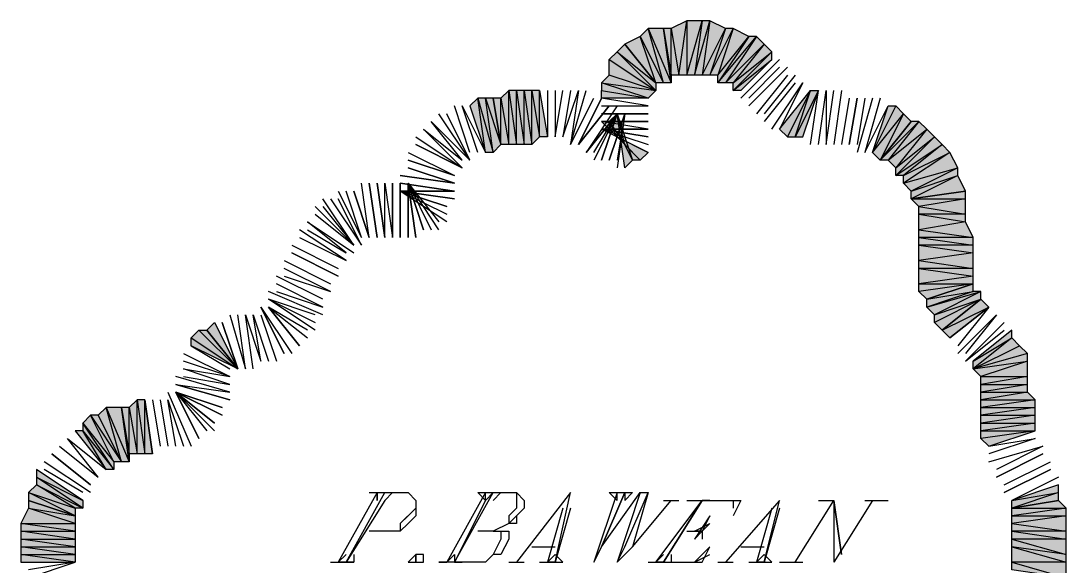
# Model space of a CAD drawing. Header units: millimetres. Extents: x 658 to 813, y 806 to 883.
# Drawn here: x 787.703 to 788.1134, y 866.9944 to 867.2087 of the extents above; entities that cross this region are included whole.
import ezdxf

# ---------------------------------------------------------------- set-up
doc = ezdxf.new("R2010")
doc.units = ezdxf.units.MM
doc.header["$LTSCALE"] = 0.1
doc.linetypes.add('atContinuous2', pattern=[0])
for name, color, linetype in [('pantai1', 7, 'Continuous'), ('TEXT', 8, 'Continuous'), ('zat_Mask_solid', 7, 'Continuous')]:
    doc.layers.add(name, color=color, linetype=linetype)

msp = doc.modelspace()

# ---------------------------------------------------------------- hatches: boundary and pattern name
at = {"layer": 'pantai1'}
h = msp.add_hatch(color=7, dxfattribs=at)
h.paths.add_polyline_path([(787.95832, 867.18746), (787.95832, 867.2057), (787.96136, 867.18746)], flags=16)
h.paths.add_polyline_path([(787.95832, 867.2057), (787.96136, 867.18746), (787.9644, 867.20874)])
h.paths.add_polyline_path([(787.96136, 867.18746), (787.9644, 867.20874), (787.9644, 867.18746)], flags=17)
h = msp.add_hatch(color=7, dxfattribs=at)
h.paths.add_polyline_path([(787.9644, 867.20874), (787.9644, 867.18746), (787.97048, 867.20874)], flags=16)
h.paths.add_polyline_path([(787.9644, 867.18746), (787.97048, 867.20874), (787.96744, 867.18746)])
h = msp.add_hatch(color=7, dxfattribs=at)
h.paths.add_polyline_path([(787.97048, 867.20874), (787.96744, 867.18746), (787.97352, 867.20874)], flags=16)
h.paths.add_polyline_path([(787.96744, 867.18746), (787.97352, 867.20874), (787.97048, 867.18746)])
h = msp.add_hatch(color=7, dxfattribs=at)
h.paths.add_polyline_path([(787.97352, 867.20874), (787.97048, 867.18746), (787.9796, 867.2057)])
h.paths.add_polyline_path([(787.97048, 867.18746), (787.9796, 867.2057), (787.97352, 867.18746)], flags=17)
h = msp.add_hatch(color=7, dxfattribs=at)
h.paths.add_polyline_path([(787.95224, 867.18442), (787.94616, 867.20266), (787.95528, 867.18442)], flags=16)
h.paths.add_polyline_path([(787.94616, 867.20266), (787.95528, 867.18442), (787.9492, 867.2057)])
h = msp.add_hatch(color=7, dxfattribs=at)
h.paths.add_polyline_path([(787.95528, 867.18442), (787.9492, 867.2057), (787.95832, 867.18442)], flags=16)
h.paths.add_polyline_path([(787.9492, 867.2057), (787.95832, 867.18442), (787.95528, 867.2057)])
h.paths.add_polyline_path([(787.95832, 867.18442), (787.95528, 867.2057), (787.95832, 867.18746)], flags=0)
h.paths.add_polyline_path([(787.95528, 867.2057), (787.95832, 867.18746), (787.95832, 867.2057)], flags=0)
h = msp.add_hatch(color=7, dxfattribs=at)
h.paths.add_polyline_path([(787.9796, 867.2057), (787.97352, 867.18746), (787.98264, 867.2057)], flags=16)
h.paths.add_polyline_path([(787.97352, 867.18746), (787.98264, 867.2057), (787.97656, 867.18746)])
for points in [[(787.94008, 867.19962), (787.95224, 867.18442), (787.94616, 867.20266)], [(787.87927, 867.1753), (787.88536, 867.15706), (787.88232, 867.17834)], [(787.8884, 867.17834), (787.89144, 867.1601), (787.89144, 867.17834)], [(787.94008, 867.1601), (787.93704, 867.17226), (787.934, 867.16922)], [(787.93704, 867.17226), (787.94312, 867.15402), (787.94008, 867.15098)], [(787.93704, 867.16314), (787.934, 867.16922), (787.93096, 867.16922)], [(787.94008, 867.1601), (787.94616, 867.15402), (787.94312, 867.15402)], [(788.07384, 867.14186), (788.05256, 867.13882), (788.07384, 867.13882)], [(788.05256, 867.13882), (788.07384, 867.13882), (788.0556, 867.13578)], [(788.07688, 867.10538), (788.05864, 867.0993), (788.07688, 867.10234)], [(787.77591, 867.08714), (787.77895, 867.09018), (787.78807, 867.07194)], [(788.09208, 867.08714), (788.07688, 867.07498), (788.09208, 867.0841)], [(788.09816, 867.07802), (788.07688, 867.07194), (788.09816, 867.07498)], [(787.73335, 867.0537), (787.74247, 867.03546), (787.73639, 867.05674)], [(787.72423, 867.04762), (787.73639, 867.03242), (787.72727, 867.04762)], [(788.11032, 867.02634), (788.09208, 867.02026), (788.11032, 867.0233)], [(788.11032, 867.02026), (788.09208, 867.01722), (788.11336, 867.01722)]]:
    msp.add_hatch(color=7, dxfattribs=at).paths.add_polyline_path(points)
h = msp.add_hatch(color=7, dxfattribs=at)
h.paths.add_polyline_path([(787.97656, 867.18746), (787.98872, 867.20266), (787.97656, 867.18442)], flags=0)
h.paths.add_polyline_path([(787.98872, 867.20266), (787.97656, 867.18442), (787.99176, 867.20266)], flags=17)
h.paths.add_polyline_path([(787.97656, 867.18442), (787.99176, 867.20266), (787.9796, 867.18442)], flags=17)
h = msp.add_hatch(color=7, dxfattribs=at)
h.paths.add_polyline_path([(787.99176, 867.20266), (787.9796, 867.18442), (787.9948, 867.19962)])
h.paths.add_polyline_path([(787.9796, 867.18442), (787.9948, 867.19962), (787.98264, 867.18442)], flags=17)
h = msp.add_hatch(color=7, dxfattribs=at)
h.paths.add_polyline_path([(787.934, 867.19354), (787.95224, 867.18138), (787.93704, 867.19658)])
h.paths.add_polyline_path([(787.95224, 867.18138), (787.93704, 867.19658), (787.95224, 867.18442)], flags=17)
h = msp.add_hatch(color=7, dxfattribs=at)
h.paths.add_polyline_path([(787.98264, 867.18442), (787.99784, 867.19658), (787.98264, 867.18138)], flags=17)
h.paths.add_polyline_path([(787.99784, 867.19658), (787.98264, 867.18138), (787.99784, 867.19354)], flags=17)
h.paths.add_polyline_path([(787.98264, 867.18138), (787.99784, 867.19354), (787.98568, 867.18138)], flags=0)
h = msp.add_hatch(color=7, dxfattribs=at)
h.paths.add_polyline_path([(787.93096, 867.17834), (787.93096, 867.18138), (787.9492, 867.17834)], flags=16)
h.paths.add_polyline_path([(787.93096, 867.18138), (787.9492, 867.17834), (787.93096, 867.18442)], flags=17)
h.paths.add_polyline_path([(787.9492, 867.17834), (787.93096, 867.18442), (787.95224, 867.18138)])
h = msp.add_hatch(color=7, dxfattribs=at)
h.paths.add_polyline_path([(787.88536, 867.15706), (787.88232, 867.17834), (787.8884, 867.15706)], flags=16)
h.paths.add_polyline_path([(787.88232, 867.17834), (787.8884, 867.15706), (787.88536, 867.17834)])
h = msp.add_hatch(color=7, dxfattribs=at)
h.paths.add_polyline_path([(787.8884, 867.15706), (787.88536, 867.17834), (787.89144, 867.1601)])
h.paths.add_polyline_path([(787.88536, 867.17834), (787.89144, 867.1601), (787.8884, 867.17834)], flags=17)
h = msp.add_hatch(color=7, dxfattribs=at)
h.paths.add_polyline_path([(787.89144, 867.1601), (787.89144, 867.17834), (787.89448, 867.1601)], flags=16)
h.paths.add_polyline_path([(787.89144, 867.17834), (787.89448, 867.1601), (787.89448, 867.18138)])
h = msp.add_hatch(color=7, dxfattribs=at)
h.paths.add_polyline_path([(787.89448, 867.1601), (787.89448, 867.18138), (787.89752, 867.1601)], flags=16)
h.paths.add_polyline_path([(787.89448, 867.18138), (787.89752, 867.1601), (787.89752, 867.18138)])
h = msp.add_hatch(color=7, dxfattribs=at)
h.paths.add_polyline_path([(787.89752, 867.1601), (787.89752, 867.18138), (787.90056, 867.1601)], flags=16)
h.paths.add_polyline_path([(787.89752, 867.18138), (787.90056, 867.1601), (787.90056, 867.18138)])
h = msp.add_hatch(color=7, dxfattribs=at)
h.paths.add_polyline_path([(787.90056, 867.1601), (787.90056, 867.18138), (787.9036, 867.1601)], flags=16)
h.paths.add_polyline_path([(787.90056, 867.18138), (787.9036, 867.1601), (787.9036, 867.18138)])
h = msp.add_hatch(color=7, dxfattribs=at)
h.paths.add_polyline_path([(787.9036, 867.1601), (787.9036, 867.18138), (787.90664, 867.16314)])
h.paths.add_polyline_path([(787.9036, 867.18138), (787.90664, 867.16314), (787.90664, 867.18138)], flags=17)
h = msp.add_hatch(color=7, dxfattribs=at)
h.paths.add_polyline_path([(788.00696, 867.16314), (788.01304, 867.18138), (788.00392, 867.16314)], flags=17)
h.paths.add_polyline_path([(788.01304, 867.18138), (788.00392, 867.16314), (788.00088, 867.16618)])
h = msp.add_hatch(color=7, dxfattribs=at)
h.paths.add_polyline_path([(788.01, 867.16314), (788.01608, 867.18138), (788.00696, 867.16314)], flags=17)
h.paths.add_polyline_path([(788.01608, 867.18138), (788.00696, 867.16314), (788.01304, 867.18138)], flags=17)
h = msp.add_hatch(color=7, dxfattribs=at)
h.paths.add_polyline_path([(788.04344, 867.1753), (788.04648, 867.1753), (788.03736, 867.15706)], flags=16)
h.paths.add_polyline_path([(788.04648, 867.1753), (788.03736, 867.15706), (788.04952, 867.17226)])
h = msp.add_hatch(color=7, dxfattribs=at)
h.paths.add_polyline_path([(788.05256, 867.16922), (788.0404, 867.15402), (788.0556, 867.16922)], flags=16)
h.paths.add_polyline_path([(788.0404, 867.15402), (788.0556, 867.16922), (788.04344, 867.15402)])
h = msp.add_hatch(color=7, dxfattribs=at)
h.paths.add_polyline_path([(788.04648, 867.15098), (788.06168, 867.16314), (788.04648, 867.14794)], flags=17)
h.paths.add_polyline_path([(788.06168, 867.16314), (788.04648, 867.14794), (788.06472, 867.1601)])
h.paths.add_polyline_path([(788.04648, 867.14794), (788.06472, 867.1601), (788.04952, 867.14794)], flags=17)
h = msp.add_hatch(color=7, dxfattribs=at)
h.paths.add_polyline_path([(788.04952, 867.14794), (788.06776, 867.15706), (788.04952, 867.1449)], flags=17)
h.paths.add_polyline_path([(788.06776, 867.15706), (788.04952, 867.1449), (788.0708, 867.15098)])
h = msp.add_hatch(color=7, dxfattribs=at)
h.paths.add_polyline_path([(788.04952, 867.1449), (788.0708, 867.15098), (788.05256, 867.14186)])
h.paths.add_polyline_path([(788.0708, 867.15098), (788.05256, 867.14186), (788.0708, 867.14794)], flags=17)
h = msp.add_hatch(color=7, dxfattribs=at)
h.paths.add_polyline_path([(788.05256, 867.14186), (788.0708, 867.14794), (788.05256, 867.13882)], flags=17)
h.paths.add_polyline_path([(788.0708, 867.14794), (788.05256, 867.13882), (788.07384, 867.14186)])
h = msp.add_hatch(color=7, dxfattribs=at)
h.paths.add_polyline_path([(788.07384, 867.13882), (788.0556, 867.13578), (788.07384, 867.13274)])
h.paths.add_polyline_path([(788.0556, 867.13578), (788.07384, 867.13274), (788.0556, 867.13274)], flags=17)
h = msp.add_hatch(color=7, dxfattribs=at)
h.paths.add_polyline_path([(788.07384, 867.13274), (788.0556, 867.13274), (788.07384, 867.1297)], flags=17)
h.paths.add_polyline_path([(788.0556, 867.13274), (788.07384, 867.1297), (788.0556, 867.12666)])
h = msp.add_hatch(color=7, dxfattribs=at)
h.paths.add_polyline_path([(788.07384, 867.1297), (788.0556, 867.12666), (788.07688, 867.12362)])
h.paths.add_polyline_path([(788.0556, 867.12666), (788.07688, 867.12362), (788.0556, 867.12362)], flags=17)
h = msp.add_hatch(color=7, dxfattribs=at)
h.paths.add_polyline_path([(788.07688, 867.12362), (788.0556, 867.12362), (788.07688, 867.12058)], flags=17)
h.paths.add_polyline_path([(788.0556, 867.12362), (788.07688, 867.12058), (788.0556, 867.12058)], flags=17)
h = msp.add_hatch(color=7, dxfattribs=at)
h.paths.add_polyline_path([(788.07688, 867.12058), (788.0556, 867.12058), (788.07688, 867.11754)], flags=17)
h.paths.add_polyline_path([(788.0556, 867.12058), (788.07688, 867.11754), (788.0556, 867.1145)])
h = msp.add_hatch(color=7, dxfattribs=at)
h.paths.add_polyline_path([(788.07688, 867.11754), (788.0556, 867.1145), (788.07688, 867.11146)])
h.paths.add_polyline_path([(788.0556, 867.1145), (788.07688, 867.11146), (788.0556, 867.11146)], flags=17)
h = msp.add_hatch(color=7, dxfattribs=at)
h.paths.add_polyline_path([(788.07688, 867.11146), (788.0556, 867.11146), (788.07688, 867.10842)], flags=17)
h.paths.add_polyline_path([(788.0556, 867.11146), (788.07688, 867.10842), (788.0556, 867.10538)])
h.paths.add_polyline_path([(788.07688, 867.10842), (788.0556, 867.10538), (788.07688, 867.10538)], flags=17)
h = msp.add_hatch(color=7, dxfattribs=at)
h.paths.add_polyline_path([(788.0556, 867.10538), (788.07688, 867.10538), (788.0556, 867.10234)], flags=16)
h.paths.add_polyline_path([(788.07688, 867.10538), (788.0556, 867.10234), (788.05864, 867.0993)])
h = msp.add_hatch(color=7, dxfattribs=at)
h.paths.add_polyline_path([(788.05864, 867.0993), (788.07688, 867.10234), (788.05864, 867.09626)], flags=16)
h.paths.add_polyline_path([(788.07688, 867.10234), (788.05864, 867.09626), (788.07992, 867.10234)], flags=16)
h.paths.add_polyline_path([(788.05864, 867.09626), (788.07992, 867.10234), (788.06168, 867.09322)])
h.paths.add_polyline_path([(788.07992, 867.10234), (788.06168, 867.09322), (788.07992, 867.0993)], flags=17)
h = msp.add_hatch(color=7, dxfattribs=at)
h.paths.add_polyline_path([(788.06168, 867.09322), (788.07992, 867.0993), (788.06168, 867.09018)], flags=17)
h.paths.add_polyline_path([(788.07992, 867.0993), (788.06168, 867.09018), (788.06472, 867.08714)])
h = msp.add_hatch(color=7, dxfattribs=at)
h.paths.add_polyline_path([(788.07992, 867.0993), (788.06472, 867.08714), (788.08296, 867.09626)])
h.paths.add_polyline_path([(788.06472, 867.08714), (788.08296, 867.09626), (788.06776, 867.0841)])
h = msp.add_hatch(color=7, dxfattribs=at)
h.paths.add_polyline_path([(787.76983, 867.08106), (787.76983, 867.0841), (787.78807, 867.07194)], flags=17)
h.paths.add_polyline_path([(787.76983, 867.0841), (787.78807, 867.07194), (787.77287, 867.08714)])
h.paths.add_polyline_path([(787.78807, 867.07194), (787.77287, 867.08714), (787.77591, 867.08714)], flags=17)
h = msp.add_hatch(color=7, dxfattribs=at)
h.paths.add_polyline_path([(788.07688, 867.07498), (788.09208, 867.0841), (788.07688, 867.07194)], flags=17)
h.paths.add_polyline_path([(788.09208, 867.0841), (788.07688, 867.07194), (788.09512, 867.08106)])
h = msp.add_hatch(color=7, dxfattribs=at)
h.paths.add_polyline_path([(788.07688, 867.07194), (788.09816, 867.07498), (788.07992, 867.0689)])
h.paths.add_polyline_path([(788.09816, 867.07498), (788.07992, 867.0689), (788.09816, 867.0689)], flags=17)
h = msp.add_hatch(color=7, dxfattribs=at)
h.paths.add_polyline_path([(788.07992, 867.0689), (788.09816, 867.0689), (788.07992, 867.06586)], flags=16)
h.paths.add_polyline_path([(788.09816, 867.0689), (788.07992, 867.06586), (788.09816, 867.06586)])
h = msp.add_hatch(color=7, dxfattribs=at)
h.paths.add_polyline_path([(788.07992, 867.06586), (788.09816, 867.06586), (788.07992, 867.06282)], flags=16)
h.paths.add_polyline_path([(788.09816, 867.06586), (788.07992, 867.06282), (788.09816, 867.06282)])
h = msp.add_hatch(color=7, dxfattribs=at)
h.paths.add_polyline_path([(787.74551, 867.0385), (787.74551, 867.05674), (787.74855, 867.0385)], flags=16)
h.paths.add_polyline_path([(787.74551, 867.05674), (787.74855, 867.0385), (787.74855, 867.05978)])
h = msp.add_hatch(color=7, dxfattribs=at)
h.paths.add_polyline_path([(787.74855, 867.0385), (787.74855, 867.05978), (787.75159, 867.0385)], flags=16)
h.paths.add_polyline_path([(787.74855, 867.05978), (787.75159, 867.0385), (787.75159, 867.05978)])
h = msp.add_hatch(color=7, dxfattribs=at)
h.paths.add_polyline_path([(788.07992, 867.06282), (788.09816, 867.06282), (788.07992, 867.05978)], flags=16)
h.paths.add_polyline_path([(788.09816, 867.06282), (788.07992, 867.05978), (788.1012, 867.05978)])
h = msp.add_hatch(color=7, dxfattribs=at)
h.paths.add_polyline_path([(788.07992, 867.05978), (788.1012, 867.05978), (788.07992, 867.05674)], flags=16)
h.paths.add_polyline_path([(788.1012, 867.05978), (788.07992, 867.05674), (788.1012, 867.05674)])
h = msp.add_hatch(color=7, dxfattribs=at)
h.paths.add_polyline_path([(787.74247, 867.03546), (787.73639, 867.05674), (787.74551, 867.03546)], flags=16)
h.paths.add_polyline_path([(787.73639, 867.05674), (787.74551, 867.03546), (787.74247, 867.05674)])
h.paths.add_polyline_path([(787.74551, 867.03546), (787.74247, 867.05674), (787.74551, 867.0385)], flags=0)
h.paths.add_polyline_path([(787.74247, 867.05674), (787.74551, 867.0385), (787.74551, 867.05674)], flags=0)
h = msp.add_hatch(color=7, dxfattribs=at)
h.paths.add_polyline_path([(788.07992, 867.05674), (788.1012, 867.05674), (788.07992, 867.0537)], flags=16)
h.paths.add_polyline_path([(788.1012, 867.05674), (788.07992, 867.0537), (788.1012, 867.0537)])
h = msp.add_hatch(color=7, dxfattribs=at)
h.paths.add_polyline_path([(787.73943, 867.03546), (787.73031, 867.0537), (787.74247, 867.03546)], flags=16)
h.paths.add_polyline_path([(787.73031, 867.0537), (787.74247, 867.03546), (787.73335, 867.0537)])
h = msp.add_hatch(color=7, dxfattribs=at)
h.paths.add_polyline_path([(788.07992, 867.0537), (788.1012, 867.0537), (788.07992, 867.05066)], flags=16)
h.paths.add_polyline_path([(788.1012, 867.0537), (788.07992, 867.05066), (788.1012, 867.05066)])
h = msp.add_hatch(color=7, dxfattribs=at)
h.paths.add_polyline_path([(787.73639, 867.03242), (787.72727, 867.04762), (787.73943, 867.03242)], flags=0)
h.paths.add_polyline_path([(787.72727, 867.04762), (787.73943, 867.03242), (787.72727, 867.05066)], flags=17)
h.paths.add_polyline_path([(787.73943, 867.03242), (787.72727, 867.05066), (787.73943, 867.03546)], flags=17)
h = msp.add_hatch(color=7, dxfattribs=at)
h.paths.add_polyline_path([(788.07992, 867.05066), (788.1012, 867.05066), (788.07992, 867.04762)], flags=16)
h.paths.add_polyline_path([(788.1012, 867.05066), (788.07992, 867.04762), (788.1012, 867.04762)])
h = msp.add_hatch(color=7, dxfattribs=at)
h.paths.add_polyline_path([(788.07992, 867.04762), (788.1012, 867.04762), (788.07992, 867.04458)], flags=16)
h.paths.add_polyline_path([(788.1012, 867.04762), (788.07992, 867.04458), (788.08296, 867.04154)])
h = msp.add_hatch(color=7, dxfattribs=at)
h.paths.add_polyline_path([(787.72423, 867.01722), (787.70903, 867.02634), (787.72727, 867.01722)], flags=0)
h.paths.add_polyline_path([(787.70903, 867.02634), (787.72727, 867.01722), (787.70903, 867.02938)], flags=17)
h.paths.add_polyline_path([(787.72727, 867.01722), (787.70903, 867.02938), (787.72727, 867.02026)], flags=17)
h = msp.add_hatch(color=7, dxfattribs=at)
h.paths.add_polyline_path([(787.70599, 867.02026), (787.72423, 867.01418), (787.70599, 867.0233)], flags=17)
h.paths.add_polyline_path([(787.72423, 867.01418), (787.70599, 867.0233), (787.72423, 867.01722)], flags=17)
h = msp.add_hatch(color=7, dxfattribs=at)
h.paths.add_polyline_path([(788.09208, 867.02026), (788.11032, 867.0233), (788.09208, 867.01722)], flags=17)
h.paths.add_polyline_path([(788.11032, 867.0233), (788.09208, 867.01722), (788.11032, 867.02026)], flags=17)
h = msp.add_hatch(color=7, dxfattribs=at)
h.paths.add_polyline_path([(787.70295, 867.01114), (787.72423, 867.01114), (787.70599, 867.01722)])
h.paths.add_polyline_path([(787.72423, 867.01114), (787.70599, 867.01722), (787.72423, 867.01418)], flags=17)
h = msp.add_hatch(color=7, dxfattribs=at)
h.paths.add_polyline_path([(788.09208, 867.01722), (788.11336, 867.01722), (788.09208, 867.01418)], flags=16)
h.paths.add_polyline_path([(788.11336, 867.01722), (788.09208, 867.01418), (788.11336, 867.01418)])
h = msp.add_hatch(color=7, dxfattribs=at)
h.paths.add_polyline_path([(788.09208, 867.01418), (788.11336, 867.01418), (788.09208, 867.01114)], flags=16)
h.paths.add_polyline_path([(788.11336, 867.01418), (788.09208, 867.01114), (788.11336, 867.0081)])
h.paths.add_polyline_path([(788.09208, 867.01114), (788.11336, 867.0081), (788.09208, 867.0081)], flags=17)
h = msp.add_hatch(color=7, dxfattribs=at)
h.paths.add_polyline_path([(787.70295, 867.0081), (787.72423, 867.0081), (787.70295, 867.01114)], flags=16)
h.paths.add_polyline_path([(787.72423, 867.0081), (787.70295, 867.01114), (787.72423, 867.01114)])
h = msp.add_hatch(color=7, dxfattribs=at)
h.paths.add_polyline_path([(787.70295, 867.00506), (787.72423, 867.00506), (787.70295, 867.0081)], flags=16)
h.paths.add_polyline_path([(787.72423, 867.00506), (787.70295, 867.0081), (787.72423, 867.0081)])
h = msp.add_hatch(color=7, dxfattribs=at)
h.paths.add_polyline_path([(788.11336, 867.0081), (788.09208, 867.0081), (788.11336, 867.00506)], flags=17)
h.paths.add_polyline_path([(788.09208, 867.0081), (788.11336, 867.00506), (788.09208, 867.00506)], flags=17)
h = msp.add_hatch(color=7, dxfattribs=at)
h.paths.add_polyline_path([(787.70295, 867.00202), (787.72423, 867.00202), (787.70295, 867.00506)], flags=16)
h.paths.add_polyline_path([(787.72423, 867.00202), (787.70295, 867.00506), (787.72423, 867.00506)])
h = msp.add_hatch(color=7, dxfattribs=at)
h.paths.add_polyline_path([(787.70295, 866.99898), (787.72423, 866.99898), (787.70295, 867.00202)], flags=16)
h.paths.add_polyline_path([(787.72423, 866.99898), (787.70295, 867.00202), (787.72423, 867.00202)])
h = msp.add_hatch(color=7, dxfattribs=at)
h.paths.add_polyline_path([(788.11336, 867.00506), (788.09208, 867.00506), (788.11336, 866.99898)], flags=17)
h.paths.add_polyline_path([(788.09208, 867.00506), (788.11336, 866.99898), (788.09208, 867.00202)], flags=17)
h = msp.add_hatch(color=7, dxfattribs=at)
h.paths.add_polyline_path([(788.11336, 866.99898), (788.09208, 867.00202), (788.11336, 866.99594)], flags=17)
h.paths.add_polyline_path([(788.09208, 867.00202), (788.11336, 866.99594), (788.09208, 866.99594)], flags=17)
h = msp.add_hatch(color=7, dxfattribs=at)
h.paths.add_polyline_path([(787.70295, 866.99594), (787.72423, 866.99594), (787.70295, 866.99898)], flags=16)
h.paths.add_polyline_path([(787.72423, 866.99594), (787.70295, 866.99898), (787.72423, 866.99898)])
h = msp.add_hatch(color=7, dxfattribs=at)
h.paths.add_polyline_path([(788.11336, 866.99594), (788.09208, 866.99594), (788.11336, 866.98986)], flags=17)
h.paths.add_polyline_path([(788.09208, 866.99594), (788.11336, 866.98986), (788.09208, 866.9929)], flags=17)
at = {"layer": 'zat_Mask_solid'}
for points in [[(787.98264, 867.2057), (787.97656, 867.18746), (787.98872, 867.20266)], [(787.93704, 867.19658), (787.95224, 867.18442), (787.94008, 867.19962)], [(787.9948, 867.19962), (787.98264, 867.18442), (787.99784, 867.19658)], [(787.95224, 867.18138), (787.934, 867.18746), (787.934, 867.19354)], [(787.93096, 867.18442), (787.95224, 867.18138), (787.934, 867.18746)], [(787.90664, 867.16314), (787.90664, 867.18138), (787.90968, 867.16314)], [(788.03736, 867.15706), (788.04952, 867.17226), (788.0404, 867.15402)], [(788.04952, 867.17226), (788.0404, 867.15402), (788.05256, 867.16922)], [(788.0556, 867.16922), (788.04344, 867.15402), (788.05864, 867.16618)], [(788.04344, 867.15402), (788.05864, 867.16618), (788.04648, 867.15098)], [(788.05864, 867.16618), (788.04648, 867.15098), (788.06168, 867.16314)], [(787.93704, 867.16314), (787.9492, 867.15706), (787.94616, 867.15402)], [(788.06472, 867.1601), (788.04952, 867.14794), (788.06776, 867.15706)], [(788.07688, 867.07194), (788.09512, 867.08106), (788.09816, 867.07802)], [(787.75159, 867.0385), (787.75159, 867.05978), (787.75463, 867.0385)], [(787.72727, 867.05066), (787.73943, 867.03546), (787.73031, 867.0537)], [(787.70903, 867.02938), (787.72727, 867.02026), (787.70903, 867.03242)], [(787.70599, 867.0233), (787.72423, 867.01722), (787.70903, 867.02634)], [(787.70599, 867.01722), (787.72423, 867.01418), (787.70599, 867.02026)]]:
    msp.add_hatch(color=7, dxfattribs=at).paths.add_polyline_path(points)

# ---------------------------------------------------------------- linework, layer by layer
at = {"layer": 'pantai1', "color": 7, "linetype": 'atContinuous2'}
for p, q in [((788.07992, 867.0993), (788.06472, 867.08714)), ((788.06472, 867.08714), (788.08296, 867.09626)), ((788.06472, 867.08714), (788.08296, 867.09626)), ((788.08296, 867.09626), (788.06776, 867.0841)), ((788.08296, 867.09626), (788.07992, 867.0993)), ((788.06776, 867.0841), (788.06472, 867.08714))]:
    msp.add_line(p, q, dxfattribs=at)
at = {"layer": 'pantai1', "color": 7}
for points in [[(787.95832, 867.2057), (787.96136, 867.18746), (787.9644, 867.20874), (787.95832, 867.2057)], [(787.96136, 867.18746), (787.9644, 867.20874), (787.9644, 867.18746), (787.96136, 867.18746)], [(787.9644, 867.20874), (787.9644, 867.18746), (787.97048, 867.20874), (787.9644, 867.20874)], [(787.9644, 867.18746), (787.97048, 867.20874), (787.96744, 867.18746), (787.9644, 867.18746)], [(787.97048, 867.20874), (787.96744, 867.18746), (787.97352, 867.20874), (787.97048, 867.20874)], [(787.96744, 867.18746), (787.97352, 867.20874), (787.97048, 867.18746), (787.96744, 867.18746)], [(787.97352, 867.20874), (787.97048, 867.18746), (787.9796, 867.2057), (787.97352, 867.20874)], [(787.94616, 867.20266), (787.95528, 867.18442), (787.9492, 867.2057), (787.94616, 867.20266)], [(787.95528, 867.18442), (787.9492, 867.2057), (787.95832, 867.18442), (787.95528, 867.18442)], [(787.9492, 867.2057), (787.95832, 867.18442), (787.95528, 867.2057), (787.9492, 867.2057)], [(787.95832, 867.18442), (787.95528, 867.2057), (787.95832, 867.18746), (787.95832, 867.18442)], [(787.95528, 867.2057), (787.95832, 867.18746), (787.95832, 867.2057), (787.95528, 867.2057)], [(787.95832, 867.18746), (787.95832, 867.2057), (787.96136, 867.18746), (787.95832, 867.18746)], [(787.97048, 867.18746), (787.9796, 867.2057), (787.97352, 867.18746), (787.97048, 867.18746)], [(787.9796, 867.2057), (787.97352, 867.18746), (787.98264, 867.2057), (787.9796, 867.2057)], [(787.97352, 867.18746), (787.98264, 867.2057), (787.97656, 867.18746), (787.97352, 867.18746)], [(787.98264, 867.2057), (787.97656, 867.18746), (787.98872, 867.20266), (787.98264, 867.2057)], [(787.93704, 867.19658), (787.95224, 867.18442), (787.94008, 867.19962), (787.93704, 867.19658)], [(787.94008, 867.19962), (787.95224, 867.18442), (787.94616, 867.20266), (787.94008, 867.19962)], [(787.95224, 867.18442), (787.94616, 867.20266), (787.95528, 867.18442), (787.95224, 867.18442)], [(787.97656, 867.18746), (787.98872, 867.20266), (787.97656, 867.18442), (787.97656, 867.18746)], [(787.98872, 867.20266), (787.97656, 867.18442), (787.99176, 867.20266), (787.98872, 867.20266)], [(787.97656, 867.18442), (787.99176, 867.20266), (787.9796, 867.18442), (787.97656, 867.18442)], [(787.99176, 867.20266), (787.9796, 867.18442), (787.9948, 867.19962), (787.99176, 867.20266)], [(787.9796, 867.18442), (787.9948, 867.19962), (787.98264, 867.18442), (787.9796, 867.18442)], [(787.9948, 867.19962), (787.98264, 867.18442), (787.99784, 867.19658), (787.9948, 867.19962)], [(787.934, 867.19354), (787.95224, 867.18138), (787.93704, 867.19658), (787.934, 867.19354)], [(787.95224, 867.18138), (787.93704, 867.19658), (787.95224, 867.18442), (787.95224, 867.18138)], [(787.98264, 867.18442), (787.99784, 867.19658), (787.98264, 867.18138), (787.98264, 867.18442)], [(787.99784, 867.19658), (787.98264, 867.18138), (787.99784, 867.19354), (787.99784, 867.19658)], [(787.95224, 867.18138), (787.934, 867.18746), (787.934, 867.19354), (787.95224, 867.18138)], [(787.98264, 867.18138), (787.99784, 867.19354), (787.98568, 867.18138), (787.98264, 867.18138)], [(787.98568, 867.17834), (788.00088, 867.19354)], [(788.00088, 867.1905), (787.98872, 867.17834)], [(788.00392, 867.1905), (787.98872, 867.1753)], [(787.93096, 867.18442), (787.95224, 867.18138), (787.934, 867.18746), (787.93096, 867.18442)], [(788.00392, 867.18746), (787.99176, 867.17226)], [(788.00696, 867.18746), (787.9948, 867.17226)], [(787.93096, 867.18138), (787.9492, 867.17834), (787.93096, 867.18442), (787.93096, 867.18138)], [(787.9492, 867.17834), (787.93096, 867.18442), (787.95224, 867.18138), (787.9492, 867.17834)], [(788.00696, 867.18442), (787.9948, 867.16922)], [(787.99784, 867.16618), (788.01, 867.18442), (788.00088, 867.16618)], [(787.87927, 867.1753), (787.88536, 867.15706), (787.88232, 867.17834), (787.87927, 867.1753)], [(787.88536, 867.15706), (787.88232, 867.17834), (787.8884, 867.15706), (787.88536, 867.15706)], [(787.88232, 867.17834), (787.8884, 867.15706), (787.88536, 867.17834), (787.88232, 867.17834)], [(787.8884, 867.15706), (787.88536, 867.17834), (787.89144, 867.1601), (787.8884, 867.15706)], [(787.88536, 867.17834), (787.89144, 867.1601), (787.8884, 867.17834), (787.88536, 867.17834)], [(787.8884, 867.17834), (787.89144, 867.1601), (787.89144, 867.17834), (787.8884, 867.17834)], [(787.89144, 867.17834), (787.89448, 867.1601), (787.89448, 867.18138), (787.89144, 867.17834)], [(787.89144, 867.1601), (787.89144, 867.17834), (787.89448, 867.1601), (787.89144, 867.1601)], [(787.89448, 867.1601), (787.89448, 867.18138), (787.89752, 867.1601), (787.89448, 867.1601)], [(787.89448, 867.18138), (787.89752, 867.1601), (787.89752, 867.18138), (787.89448, 867.18138)], [(787.89752, 867.1601), (787.89752, 867.18138), (787.90056, 867.1601), (787.89752, 867.1601)], [(787.89752, 867.18138), (787.90056, 867.1601), (787.90056, 867.18138), (787.89752, 867.18138)], [(787.90056, 867.1601), (787.90056, 867.18138), (787.9036, 867.1601), (787.90056, 867.1601)], [(787.90056, 867.18138), (787.9036, 867.1601), (787.9036, 867.18138), (787.90056, 867.18138)], [(787.9036, 867.1601), (787.9036, 867.18138), (787.90664, 867.16314), (787.9036, 867.1601)], [(787.9036, 867.18138), (787.90664, 867.16314), (787.90664, 867.18138), (787.9036, 867.18138)], [(787.90664, 867.16314), (787.90664, 867.18138), (787.90968, 867.16314), (787.90664, 867.16314)], [(787.90968, 867.18138), (787.90968, 867.16314)], [(787.91272, 867.18138), (787.91272, 867.16314), (787.91576, 867.18138)], [(787.9188, 867.18138), (787.91576, 867.16314), (787.92184, 867.18138), (787.9188, 867.1601), (787.92488, 867.18138)], [(787.9188, 867.1601), (787.92792, 867.17834)], [(787.92184, 867.1601), (787.93096, 867.17834), (787.92184, 867.1601), (787.934, 867.1753), (787.92184, 867.1601)], [(787.93096, 867.17834), (787.93096, 867.18138), (787.9492, 867.17834), (787.93096, 867.17834)], [(787.93096, 867.1753), (787.9492, 867.1753), (787.93096, 867.17834)], [(788.01304, 867.18138), (788.00392, 867.16314), (788.00088, 867.16618), (788.01304, 867.18138)], [(788.00696, 867.16314), (788.01304, 867.18138), (788.00392, 867.16314), (788.00696, 867.16314)], [(788.01, 867.16314), (788.01608, 867.18138), (788.00696, 867.16314), (788.01, 867.16314)], [(788.01608, 867.18138), (788.00696, 867.16314), (788.01304, 867.18138), (788.01608, 867.18138)], [(788.01304, 867.1601), (788.01608, 867.18138)], [(788.01608, 867.1601), (788.01912, 867.18138), (788.01912, 867.1601), (788.02216, 867.18138)], [(788.0252, 867.18138), (788.02216, 867.1601)], [(788.02824, 867.17834), (788.0252, 867.1601)], [(788.03128, 867.17834), (788.02824, 867.1601), (788.03128, 867.17834)], [(788.03432, 867.17834), (788.03128, 867.1601)], [(788.03736, 867.17834), (788.03128, 867.15706)], [(788.0404, 867.17834), (788.03432, 867.15706), (788.04344, 867.1753)], [(787.87927, 867.15706), (787.87319, 867.1753)], [(787.88232, 867.15706), (787.87623, 867.1753), (787.88536, 867.15706)], [(787.93704, 867.1753), (787.92488, 867.15706), (787.93704, 867.17226), (787.92488, 867.15706)], [(788.04344, 867.1753), (788.04648, 867.1753), (788.03736, 867.15706), (788.04344, 867.1753)], [(788.04648, 867.1753), (788.03736, 867.15706), (788.04952, 867.17226), (788.04648, 867.1753)], [(787.85799, 867.16314), (787.87623, 867.15098), (787.86103, 867.16618), (787.87623, 867.15402), (787.86407, 867.16922), (787.87927, 867.15402), (787.86711, 867.17226)], [(787.87927, 867.15402), (787.87015, 867.17226)], [(787.92792, 867.15706), (787.93704, 867.17226), (787.92792, 867.15402)], [(787.93096, 867.15402), (787.93704, 867.17226), (787.93096, 867.15402), (787.93704, 867.17226)], [(787.9492, 867.17226), (787.93096, 867.17226), (787.9492, 867.17226), (787.93096, 867.17226)], [(787.934, 867.15402), (787.94008, 867.17226), (787.934, 867.15402), (787.94008, 867.17226), (787.934, 867.15402), (787.94008, 867.17226), (787.93704, 867.15402)], [(787.94008, 867.1601), (787.93704, 867.17226), (787.934, 867.16922), (787.94008, 867.1601)], [(787.94008, 867.17226), (787.93704, 867.15098)], [(787.93704, 867.17226), (787.94312, 867.15402), (787.94008, 867.15098), (787.93704, 867.17226)], [(788.03736, 867.15706), (788.04952, 867.17226), (788.0404, 867.15402), (788.03736, 867.15706)], [(788.04952, 867.17226), (788.0404, 867.15402), (788.05256, 867.16922), (788.04952, 867.17226)], [(787.93704, 867.16314), (787.934, 867.16922), (787.93096, 867.16922), (787.93704, 867.16314)], [(787.9492, 867.16314), (787.93096, 867.16618), (787.9492, 867.16314), (787.93096, 867.16618), (787.9492, 867.16618), (787.93096, 867.16618), (787.9492, 867.16618), (787.93096, 867.16922), (787.9492, 867.16922), (787.93096, 867.16922), (787.9492, 867.16922), (787.93096, 867.16922)], [(787.9492, 867.15706), (787.93096, 867.16618), (787.9492, 867.1601)], [(788.05256, 867.16922), (788.0404, 867.15402), (788.0556, 867.16922), (788.05256, 867.16922)], [(788.0404, 867.15402), (788.0556, 867.16922), (788.04344, 867.15402), (788.0404, 867.15402)], [(788.0556, 867.16922), (788.04344, 867.15402), (788.05864, 867.16618), (788.0556, 867.16922)], [(788.04344, 867.15402), (788.05864, 867.16618), (788.04648, 867.15098), (788.04344, 867.15402)], [(788.05864, 867.16618), (788.04648, 867.15098), (788.06168, 867.16314), (788.05864, 867.16618)], [(787.93704, 867.16314), (787.9492, 867.15706), (787.94616, 867.15402), (787.93704, 867.16314)], [(788.04648, 867.15098), (788.06168, 867.16314), (788.04648, 867.14794), (788.04648, 867.15098)], [(788.06168, 867.16314), (788.04648, 867.14794), (788.06472, 867.1601), (788.06168, 867.16314)], [(787.85799, 867.1601), (787.87623, 867.15098), (787.85799, 867.1601)], [(787.94008, 867.1601), (787.94616, 867.15402), (787.94312, 867.15402), (787.94008, 867.1601)], [(788.04648, 867.14794), (788.06472, 867.1601), (788.04952, 867.14794), (788.04648, 867.14794)], [(788.06472, 867.1601), (788.04952, 867.14794), (788.06776, 867.15706), (788.06472, 867.1601)], [(787.85495, 867.15706), (787.87319, 867.14794)], [(787.85495, 867.15402), (787.87319, 867.14794), (787.85495, 867.15402)], [(788.04952, 867.14794), (788.06776, 867.15706), (788.04952, 867.1449), (788.04952, 867.14794)], [(788.06776, 867.15706), (788.04952, 867.1449), (788.0708, 867.15098), (788.06776, 867.15706)], [(787.85495, 867.15098), (787.87319, 867.1449), (787.85495, 867.15098)], [(788.04952, 867.1449), (788.0708, 867.15098), (788.05256, 867.14186), (788.04952, 867.1449)], [(788.0708, 867.15098), (788.05256, 867.14186), (788.0708, 867.14794), (788.0708, 867.15098)], [(787.85191, 867.14794), (787.87319, 867.1449), (787.85191, 867.14794)], [(788.05256, 867.14186), (788.0708, 867.14794), (788.05256, 867.13882), (788.05256, 867.14186)], [(788.0708, 867.14794), (788.05256, 867.13882), (788.07384, 867.14186), (788.0708, 867.14794)], [(787.82759, 867.14186), (787.83671, 867.12362), (787.83063, 867.14186)], [(787.83975, 867.12362), (787.83367, 867.14186), (787.83975, 867.12362), (787.83671, 867.1449)], [(787.84279, 867.12362), (787.83975, 867.1449), (787.84279, 867.12362)], [(787.84583, 867.12362), (787.84279, 867.1449), (787.84583, 867.12362), (787.84583, 867.1449), (787.84887, 867.12362), (787.84887, 867.1449), (787.84887, 867.12362)], [(787.85191, 867.1449), (787.85191, 867.12362), (787.85191, 867.1449)], [(787.85191, 867.1449), (787.87319, 867.14186), (787.85191, 867.1449), (787.87319, 867.14186)], [(787.87015, 867.1297), (787.85191, 867.14186), (787.87015, 867.13274)], [(787.87015, 867.13578), (787.85191, 867.14186), (787.87015, 867.13578)], [(787.87319, 867.13882), (787.85191, 867.14186), (787.87319, 867.13882), (787.85191, 867.14186), (787.87319, 867.14186), (787.85191, 867.14186)], [(787.85495, 867.1449), (787.85495, 867.12362), (787.85495, 867.1449), (787.85799, 867.12362), (787.85495, 867.1449), (787.86103, 867.12666), (787.85495, 867.1449), (787.86407, 867.12666)], [(787.86711, 867.12666), (787.85495, 867.1449), (787.86711, 867.1297)], [(788.07384, 867.14186), (788.05256, 867.13882), (788.07384, 867.13882), (788.07384, 867.14186)], [(787.82151, 867.13578), (787.83367, 867.12058), (787.82151, 867.13882)], [(787.82455, 867.13882), (787.83671, 867.12058), (787.82759, 867.13882)], [(788.05256, 867.13882), (788.07384, 867.13882), (788.0556, 867.13578), (788.05256, 867.13882)], [(788.07384, 867.13882), (788.0556, 867.13578), (788.07384, 867.13274), (788.07384, 867.13882)], [(787.81847, 867.13274), (787.83367, 867.12058), (787.81847, 867.13578)], [(788.0556, 867.13578), (788.07384, 867.13274), (788.0556, 867.13274), (788.0556, 867.13578)], [(787.81543, 867.12666), (787.83063, 867.11754), (787.81543, 867.1297), (787.83367, 867.11754)], [(788.07384, 867.13274), (788.0556, 867.13274), (788.07384, 867.1297), (788.07384, 867.13274)], [(788.0556, 867.13274), (788.07384, 867.1297), (788.0556, 867.12666), (788.0556, 867.13274)], [(788.07384, 867.1297), (788.0556, 867.12666), (788.07688, 867.12362), (788.07384, 867.1297)], [(787.81239, 867.12362), (787.83063, 867.1145), (787.81239, 867.12666)], [(788.0556, 867.12666), (788.07688, 867.12362), (788.0556, 867.12362), (788.0556, 867.12666)], [(788.07688, 867.12362), (788.0556, 867.12362), (788.07688, 867.12058), (788.07688, 867.12362)], [(788.0556, 867.12362), (788.07688, 867.12058), (788.0556, 867.12058), (788.0556, 867.12362)], [(787.80935, 867.12058), (787.82759, 867.11146)], [(787.80935, 867.11754), (787.82759, 867.10842), (787.80935, 867.11754)], [(788.07688, 867.12058), (788.0556, 867.12058), (788.07688, 867.11754), (788.07688, 867.12058)], [(788.0556, 867.12058), (788.07688, 867.11754), (788.0556, 867.1145), (788.0556, 867.12058)], [(788.07688, 867.11754), (788.0556, 867.1145), (788.07688, 867.11146), (788.07688, 867.11754)], [(787.80631, 867.1145), (787.82455, 867.10538)], [(788.0556, 867.1145), (788.07688, 867.11146), (788.0556, 867.11146), (788.0556, 867.1145)], [(787.82151, 867.0993), (787.80327, 867.10842)], [(787.80631, 867.10842), (787.82455, 867.10234), (787.80631, 867.11146)], [(788.07688, 867.11146), (788.0556, 867.11146), (788.07688, 867.10842), (788.07688, 867.11146)], [(788.0556, 867.11146), (788.07688, 867.10842), (788.0556, 867.10538), (788.0556, 867.11146)], [(788.07688, 867.10842), (788.0556, 867.10538), (788.07688, 867.10538), (788.07688, 867.10842)], [(787.80327, 867.10234), (787.82151, 867.09626), (787.80327, 867.10538)], [(788.0556, 867.10538), (788.07688, 867.10538), (788.0556, 867.10234), (788.0556, 867.10538)], [(788.07688, 867.10538), (788.0556, 867.10234), (788.05864, 867.0993), (788.07688, 867.10538)], [(788.07688, 867.10538), (788.05864, 867.0993), (788.07688, 867.10234), (788.07688, 867.10538)], [(787.82151, 867.09322), (787.80023, 867.10234)], [(788.05864, 867.0993), (788.07688, 867.10234), (788.05864, 867.09626), (788.05864, 867.0993)], [(788.07688, 867.10234), (788.05864, 867.09626), (788.07992, 867.10234), (788.07688, 867.10234)], [(788.05864, 867.09626), (788.07992, 867.10234), (788.06168, 867.09322), (788.05864, 867.09626)], [(788.07992, 867.10234), (788.06168, 867.09322), (788.07992, 867.0993), (788.07992, 867.10234)], [(787.79719, 867.09626), (787.80631, 867.07802), (787.79719, 867.09626), (787.80935, 867.07802)], [(787.81847, 867.08714), (787.80023, 867.0993), (787.81847, 867.09018)], [(787.81847, 867.09322), (787.80023, 867.0993)], [(787.80023, 867.09626), (787.81239, 867.08106), (787.80023, 867.09626), (787.81543, 867.0841)], [(787.81543, 867.08714), (787.80023, 867.09626)], [(788.06168, 867.09322), (788.07992, 867.0993), (788.06168, 867.09018), (788.06168, 867.09322)], [(788.07992, 867.0993), (788.06168, 867.09018), (788.06472, 867.08714), (788.07992, 867.0993)], [(788.06776, 867.0841), (788.08296, 867.09626), (788.0708, 867.08106)], [(787.78503, 867.09322), (787.79111, 867.07194), (787.78807, 867.09322)], [(787.79415, 867.07194), (787.79111, 867.09322), (787.79719, 867.07498), (787.79415, 867.09322), (787.80023, 867.07498)], [(787.79719, 867.09322), (787.80327, 867.07498)], [(788.0708, 867.07802), (788.086, 867.09322), (788.07384, 867.07802)], [(787.77591, 867.08714), (787.77895, 867.09018), (787.78807, 867.07194), (787.77591, 867.08714)], [(787.78807, 867.07194), (787.78199, 867.09018), (787.78807, 867.07194)], [(788.08904, 867.09018), (788.07384, 867.07498), (788.08904, 867.08714)], [(787.76983, 867.0841), (787.78807, 867.07194), (787.77287, 867.08714), (787.76983, 867.0841)], [(787.76983, 867.08106), (787.76983, 867.0841), (787.78807, 867.07194), (787.76983, 867.08106)], [(787.78807, 867.07194), (787.77287, 867.08714), (787.77591, 867.08714), (787.78807, 867.07194)], [(788.09208, 867.08714), (788.07688, 867.07498), (788.09208, 867.0841), (788.09208, 867.08714)], [(788.07688, 867.07498), (788.09208, 867.0841), (788.07688, 867.07194), (788.07688, 867.07498)], [(788.09208, 867.0841), (788.07688, 867.07194), (788.09512, 867.08106), (788.09208, 867.0841)], [(787.76983, 867.08106), (787.78503, 867.07194)], [(788.07688, 867.07194), (788.09512, 867.08106), (788.09816, 867.07802), (788.07688, 867.07194)], [(787.76679, 867.07802), (787.78503, 867.0689)], [(788.09816, 867.07802), (788.07688, 867.07194), (788.09816, 867.07498), (788.09816, 867.07802)], [(787.76679, 867.0689), (787.78503, 867.06586), (787.76679, 867.07194), (787.78503, 867.0689), (787.76679, 867.07498)], [(788.07688, 867.07194), (788.09816, 867.07498), (788.07992, 867.0689), (788.07688, 867.07194)], [(788.09816, 867.07498), (788.07992, 867.0689), (788.09816, 867.0689), (788.09816, 867.07498)], [(787.76375, 867.06586), (787.78503, 867.06282), (787.76375, 867.0689)], [(788.07992, 867.0689), (788.09816, 867.0689), (788.07992, 867.06586), (788.07992, 867.0689)], [(788.09816, 867.0689), (788.07992, 867.06586), (788.09816, 867.06586), (788.09816, 867.0689)], [(787.78503, 867.05978), (787.76375, 867.06586), (787.78503, 867.05978)], [(788.07992, 867.06586), (788.09816, 867.06586), (788.07992, 867.06282), (788.07992, 867.06586)], [(788.09816, 867.06586), (788.07992, 867.06282), (788.09816, 867.06282), (788.09816, 867.06586)], [(787.74551, 867.05674), (787.74855, 867.0385), (787.74855, 867.05978), (787.74551, 867.05674)], [(787.74855, 867.0385), (787.74855, 867.05978), (787.75159, 867.0385), (787.74855, 867.0385)], [(787.74855, 867.05978), (787.75159, 867.0385), (787.75159, 867.05978), (787.74855, 867.05978)], [(787.75159, 867.0385), (787.75159, 867.05978), (787.75463, 867.0385), (787.75159, 867.0385)], [(787.75463, 867.0385), (787.75159, 867.05978)], [(787.75463, 867.05978), (787.75767, 867.04154)], [(787.75767, 867.05978), (787.76071, 867.04154)], [(787.76071, 867.06282), (787.76983, 867.04154)], [(787.76375, 867.04154), (787.76071, 867.05978), (787.76679, 867.04154)], [(787.76375, 867.06282), (787.77287, 867.04458), (787.76375, 867.06282), (787.77591, 867.04762)], [(787.77895, 867.04762), (787.76375, 867.06282), (787.77895, 867.05066), (787.76375, 867.06282), (787.78199, 867.0537), (787.76375, 867.06282), (787.78199, 867.05674), (787.76375, 867.06282)], [(788.07992, 867.06282), (788.09816, 867.06282), (788.07992, 867.05978), (788.07992, 867.06282)], [(788.09816, 867.06282), (788.07992, 867.05978), (788.1012, 867.05978), (788.09816, 867.06282)], [(788.07992, 867.05978), (788.1012, 867.05978), (788.07992, 867.05674), (788.07992, 867.05978)], [(788.1012, 867.05978), (788.07992, 867.05674), (788.1012, 867.05674), (788.1012, 867.05978)], [(787.73335, 867.0537), (787.74247, 867.03546), (787.73639, 867.05674), (787.73335, 867.0537)], [(787.74247, 867.03546), (787.73639, 867.05674), (787.74551, 867.03546), (787.74247, 867.03546)], [(787.73639, 867.05674), (787.74551, 867.03546), (787.74247, 867.05674), (787.73639, 867.05674)], [(787.74551, 867.03546), (787.74247, 867.05674), (787.74551, 867.0385), (787.74551, 867.03546)], [(787.74247, 867.05674), (787.74551, 867.0385), (787.74551, 867.05674), (787.74247, 867.05674)], [(787.74551, 867.0385), (787.74551, 867.05674), (787.74855, 867.0385), (787.74551, 867.0385)], [(788.07992, 867.05674), (788.1012, 867.05674), (788.07992, 867.0537), (788.07992, 867.05674)], [(788.1012, 867.05674), (788.07992, 867.0537), (788.1012, 867.0537), (788.1012, 867.05674)], [(787.72727, 867.05066), (787.73943, 867.03546), (787.73031, 867.0537), (787.72727, 867.05066)], [(787.73943, 867.03546), (787.73031, 867.0537), (787.74247, 867.03546), (787.73943, 867.03546)], [(787.73031, 867.0537), (787.74247, 867.03546), (787.73335, 867.0537), (787.73031, 867.0537)], [(788.07992, 867.0537), (788.1012, 867.0537), (788.07992, 867.05066), (788.07992, 867.0537)], [(788.1012, 867.0537), (788.07992, 867.05066), (788.1012, 867.05066), (788.1012, 867.0537)], [(787.72423, 867.04762), (787.73639, 867.03242), (787.72727, 867.04762), (787.72423, 867.04762)], [(787.72727, 867.04762), (787.73943, 867.03242), (787.72727, 867.05066), (787.72727, 867.04762)], [(787.73943, 867.03242), (787.72727, 867.05066), (787.73943, 867.03546), (787.73943, 867.03242)], [(787.73639, 867.03242), (787.72727, 867.04762), (787.73943, 867.03242), (787.73639, 867.03242)], [(788.07992, 867.05066), (788.1012, 867.05066), (788.07992, 867.04762), (788.07992, 867.05066)], [(788.1012, 867.05066), (788.07992, 867.04762), (788.1012, 867.04762), (788.1012, 867.05066)], [(788.07992, 867.04762), (788.1012, 867.04762), (788.07992, 867.04458), (788.07992, 867.04762)], [(788.1012, 867.04762), (788.07992, 867.04458), (788.08296, 867.04154), (788.1012, 867.04762)], [(787.71815, 867.04154), (787.73335, 867.02938), (787.72119, 867.04458), (787.73639, 867.03242)], [(788.08296, 867.04154), (788.1012, 867.04458), (788.08296, 867.0385)], [(788.08296, 867.03546), (788.10424, 867.04154), (788.086, 867.03242)], [(787.73031, 867.0233), (787.71207, 867.03546)], [(787.73031, 867.02634), (787.71511, 867.0385), (787.73031, 867.02634)], [(788.086, 867.02938), (788.10424, 867.0385), (788.086, 867.02938)], [(788.08904, 867.02634), (788.10728, 867.03546)], [(787.70903, 867.02938), (787.72727, 867.02026), (787.70903, 867.03242), (787.70903, 867.02938)], [(787.72727, 867.0233), (787.71207, 867.03242)], [(788.10728, 867.03242), (788.08904, 867.0233), (788.10728, 867.03242)], [(787.70599, 867.0233), (787.72423, 867.01722), (787.70903, 867.02634), (787.70599, 867.0233)], [(787.70903, 867.02634), (787.72727, 867.01722), (787.70903, 867.02938), (787.70903, 867.02634)], [(787.72727, 867.01722), (787.70903, 867.02938), (787.72727, 867.02026), (787.72727, 867.01722)], [(787.72423, 867.01722), (787.70903, 867.02634), (787.72727, 867.01722), (787.72423, 867.01722)], [(788.11032, 867.02938), (788.09208, 867.02026)], [(788.11032, 867.02634), (788.09208, 867.02026), (788.11032, 867.0233), (788.11032, 867.02634)], [(787.70599, 867.02026), (787.72423, 867.01418), (787.70599, 867.0233), (787.70599, 867.02026)], [(787.72423, 867.01418), (787.70599, 867.0233), (787.72423, 867.01722), (787.72423, 867.01418)], [(788.09208, 867.02026), (788.11032, 867.0233), (788.09208, 867.01722), (788.09208, 867.02026)], [(788.11032, 867.0233), (788.09208, 867.01722), (788.11032, 867.02026), (788.11032, 867.0233)], [(787.70599, 867.01722), (787.72423, 867.01418), (787.70599, 867.02026), (787.70599, 867.01722)], [(788.11032, 867.02026), (788.09208, 867.01722), (788.11336, 867.01722), (788.11032, 867.02026)], [(787.70295, 867.01114), (787.72423, 867.01114), (787.70599, 867.01722), (787.70295, 867.01114)], [(787.72423, 867.01114), (787.70599, 867.01722), (787.72423, 867.01418), (787.72423, 867.01114)], [(788.09208, 867.01722), (788.11336, 867.01722), (788.09208, 867.01418), (788.09208, 867.01722)], [(788.11336, 867.01722), (788.09208, 867.01418), (788.11336, 867.01418), (788.11336, 867.01722)], [(788.09208, 867.01418), (788.11336, 867.01418), (788.09208, 867.01114), (788.09208, 867.01418)], [(788.11336, 867.01418), (788.09208, 867.01114), (788.11336, 867.0081), (788.11336, 867.01418)], [(787.70295, 867.0081), (787.72423, 867.0081), (787.70295, 867.01114), (787.70295, 867.0081)], [(787.72423, 867.0081), (787.70295, 867.01114), (787.72423, 867.01114), (787.72423, 867.0081)], [(788.09208, 867.01114), (788.11336, 867.0081), (788.09208, 867.0081), (788.09208, 867.01114)], [(787.70295, 867.00506), (787.72423, 867.00506), (787.70295, 867.0081), (787.70295, 867.00506)], [(787.72423, 867.00506), (787.70295, 867.0081), (787.72423, 867.0081), (787.72423, 867.00506)], [(788.11336, 867.0081), (788.09208, 867.0081), (788.11336, 867.00506), (788.11336, 867.0081)], [(788.09208, 867.0081), (788.11336, 867.00506), (788.09208, 867.00506), (788.09208, 867.0081)], [(787.70295, 867.00202), (787.72423, 867.00202), (787.70295, 867.00506), (787.70295, 867.00202)], [(787.72423, 867.00202), (787.70295, 867.00506), (787.72423, 867.00506), (787.72423, 867.00202)], [(787.70295, 866.99898), (787.72423, 866.99898), (787.70295, 867.00202), (787.70295, 866.99898)], [(787.72423, 866.99898), (787.70295, 867.00202), (787.72423, 867.00202), (787.72423, 866.99898)], [(788.11336, 867.00506), (788.09208, 867.00506), (788.11336, 866.99898), (788.11336, 867.00506)], [(788.09208, 867.00506), (788.11336, 866.99898), (788.09208, 867.00202), (788.09208, 867.00506)], [(788.11336, 866.99898), (788.09208, 867.00202), (788.11336, 866.99594), (788.11336, 866.99898)], [(788.09208, 867.00202), (788.11336, 866.99594), (788.09208, 866.99594), (788.09208, 867.00202)], [(787.70295, 866.99594), (787.72423, 866.99594), (787.70295, 866.99898), (787.70295, 866.99594)], [(787.72423, 866.99594), (787.70295, 866.99898), (787.72423, 866.99898), (787.72423, 866.99594)], [(787.70599, 866.98986), (787.72423, 866.99594), (787.70599, 866.9929)], [(788.11336, 866.99594), (788.09208, 866.99594), (788.11336, 866.98986), (788.11336, 866.99594)], [(788.09208, 866.99594), (788.11336, 866.98986), (788.09208, 866.9929), (788.09208, 866.99594)]]:
    msp.add_lwpolyline(points, dxfattribs=at)
at = {"layer": 'TEXT', "color": 7}
for points in [[(787.84279, 867.0233), (787.82759, 866.99594)], [(787.84583, 867.02026), (787.83063, 866.99594), (787.84583, 867.0233)], [(787.83975, 867.0233), (787.85495, 867.0233), (787.85799, 867.02026), (787.85799, 867.01722), (787.85799, 867.01418), (787.85495, 867.01114), (787.85191, 867.0081), (787.84583, 867.0081), (787.83975, 867.0081)], [(787.84279, 867.0233), (787.84279, 867.02026), (787.84279, 867.0233)], [(787.85495, 867.0233), (787.85799, 867.02026), (787.85799, 867.01722), (787.85191, 867.01114), (787.85191, 867.0081), (787.84583, 867.0081)], [(787.84887, 867.0233), (787.84583, 867.02026), (787.84887, 867.0233)], [(787.88536, 867.0233), (787.87015, 866.99594)], [(787.88536, 867.02026), (787.87319, 866.99594), (787.8884, 867.0233)], [(787.88232, 867.0233), (787.89752, 867.0233), (787.90056, 867.02026), (787.90056, 867.01722), (787.89752, 867.01418), (787.89752, 867.01114), (787.89448, 867.01114), (787.8884, 867.0081)], [(787.89752, 867.0233), (787.89752, 867.02026), (787.89752, 867.01722), (787.89448, 867.01418), (787.89448, 867.01114), (787.8884, 867.0081), (787.88232, 867.0081)], [(787.88232, 867.0233), (787.88536, 867.02026), (787.88536, 867.0233)], [(787.8884, 867.0233), (787.88536, 867.02026)], [(787.89144, 867.0233), (787.8884, 867.02026)], [(787.9188, 867.0233), (787.89752, 866.99594)], [(787.9188, 867.01722), (787.91272, 866.99594), (787.9188, 867.0233)], [(787.93704, 867.0233), (787.92792, 866.99594), (787.93096, 867.00202), (787.94008, 867.0233), (787.93096, 867.00202), (787.94616, 867.0233)], [(787.934, 867.0233), (787.94312, 867.0233)], [(787.934, 867.0233), (787.93704, 867.02026), (787.93704, 867.0233)], [(787.94616, 867.0233), (787.93704, 866.99594), (787.94008, 867.00202), (787.9492, 867.0233), (787.94312, 867.00202), (787.95832, 867.02026)], [(787.94008, 867.0233), (787.94008, 867.02026), (787.94312, 867.0233)], [(787.94616, 867.0233), (787.9492, 867.0233)], [(787.85799, 867.02026), (787.85799, 867.01722), (787.85495, 867.01418), (787.85191, 867.01114)], [(787.90056, 867.02026), (787.90056, 867.01722), (787.89752, 867.01418), (787.89448, 867.01114)], [(787.95224, 866.99594), (787.97048, 867.02026), (787.95528, 866.99594), (787.97048, 867.02026)], [(787.95528, 867.02026), (787.96136, 867.02026)], [(787.95528, 867.02026), (787.95832, 867.02026), (787.96136, 867.02026)], [(787.9644, 867.02026), (787.98568, 867.02026), (787.98264, 867.01418)], [(787.97352, 867.02026), (787.97048, 867.02026), (787.97352, 867.02026)], [(787.9796, 867.02026), (787.98568, 867.02026)], [(788.00088, 867.02026), (787.9796, 866.99594)], [(787.98264, 867.02026), (787.98264, 867.01722)], [(787.98568, 867.02026), (787.98264, 867.01418)], [(788.00088, 867.01722), (787.9948, 866.99594), (788.00088, 867.02026)], [(788.00696, 866.99594), (788.02216, 867.02026), (788.02216, 866.99594)], [(788.01608, 867.02026), (788.02216, 867.02026)], [(788.02216, 867.02026), (788.0252, 866.99898), (788.02216, 867.02026)], [(788.03736, 867.02026), (788.02216, 866.99594)], [(788.03432, 867.02026), (788.04344, 867.02026)], [(788.03736, 867.02026), (788.0404, 867.02026)], [(787.91576, 867.01722), (787.90968, 866.99594)], [(787.97352, 867.01418), (787.96744, 867.00506)], [(787.97352, 867.01418), (787.97048, 867.0081), (787.96744, 867.00506)], [(787.99784, 867.01722), (787.99176, 866.99594)], [(787.97048, 867.0081), (787.96744, 867.0081), (787.97352, 867.01114), (787.97048, 867.0081), (787.97048, 867.00506)], [(787.8884, 867.0081), (787.89144, 867.0081), (787.89448, 867.0081), (787.89448, 867.00506), (787.89144, 866.99898), (787.8884, 866.99898), (787.88536, 866.99594), (787.88232, 866.99594), (787.86711, 866.99594)], [(787.8884, 867.0081), (787.89144, 867.0081), (787.89144, 867.00506), (787.8884, 866.99898), (787.88536, 866.99594), (787.88232, 866.99594)], [(787.89144, 867.0081), (787.89144, 867.00506), (787.8884, 866.99898)], [(787.9644, 867.0081), (787.97048, 867.0081)], [(787.9036, 867.00202), (787.91272, 867.00202)], [(787.93096, 867.00202), (787.92792, 866.99594)], [(787.94312, 867.00202), (787.93704, 866.99594)], [(787.9492, 866.99594), (787.97048, 866.99594), (787.97352, 867.00202)], [(787.96744, 866.99594), (787.97352, 867.00202)], [(787.98568, 867.00202), (787.9948, 867.00202)], [(787.83367, 866.99898), (787.83367, 866.99594), (787.83063, 866.99594), (787.82759, 866.99594), (787.83063, 866.99898)], [(787.85799, 866.99898), (787.85495, 866.99594), (787.85799, 866.99594), (787.86103, 866.99594), (787.86103, 866.99898), (787.85799, 866.99898), (787.85799, 866.99594), (787.85799, 866.99898)], [(787.86711, 866.99594), (787.87015, 866.99594), (787.87319, 866.99898), (787.87319, 866.99594), (787.87623, 866.99594)], [(787.91272, 866.99594), (787.90968, 866.99594), (787.91272, 866.99898), (787.91576, 866.99594)], [(787.95528, 866.99594), (787.95224, 866.99594), (787.95528, 866.99898)], [(787.95832, 866.99898), (787.95832, 866.99594)], [(787.97048, 866.99898), (787.96744, 866.99594), (787.97352, 866.99898)], [(787.9948, 866.99594), (787.99176, 866.99594), (787.9948, 866.99898), (787.99784, 866.99594)], [(787.82455, 866.99594), (787.83367, 866.99594)], [(787.89448, 866.99594), (787.90056, 866.99594)], [(787.89448, 866.99594), (787.89752, 866.99594)], [(787.90664, 866.99594), (787.91576, 866.99594)], [(787.9644, 866.99594), (787.97048, 866.99594)], [(787.97656, 866.99594), (787.98264, 866.99594)], [(787.97656, 866.99594), (787.9796, 866.99594)], [(787.98872, 866.99594), (787.99784, 866.99594)], [(788.00088, 866.99594), (788.01, 866.99594)], [(788.00392, 866.99594), (788.00696, 866.99594)]]:
    msp.add_lwpolyline(points, dxfattribs=at)

doc.saveas('drawing.dxf')
